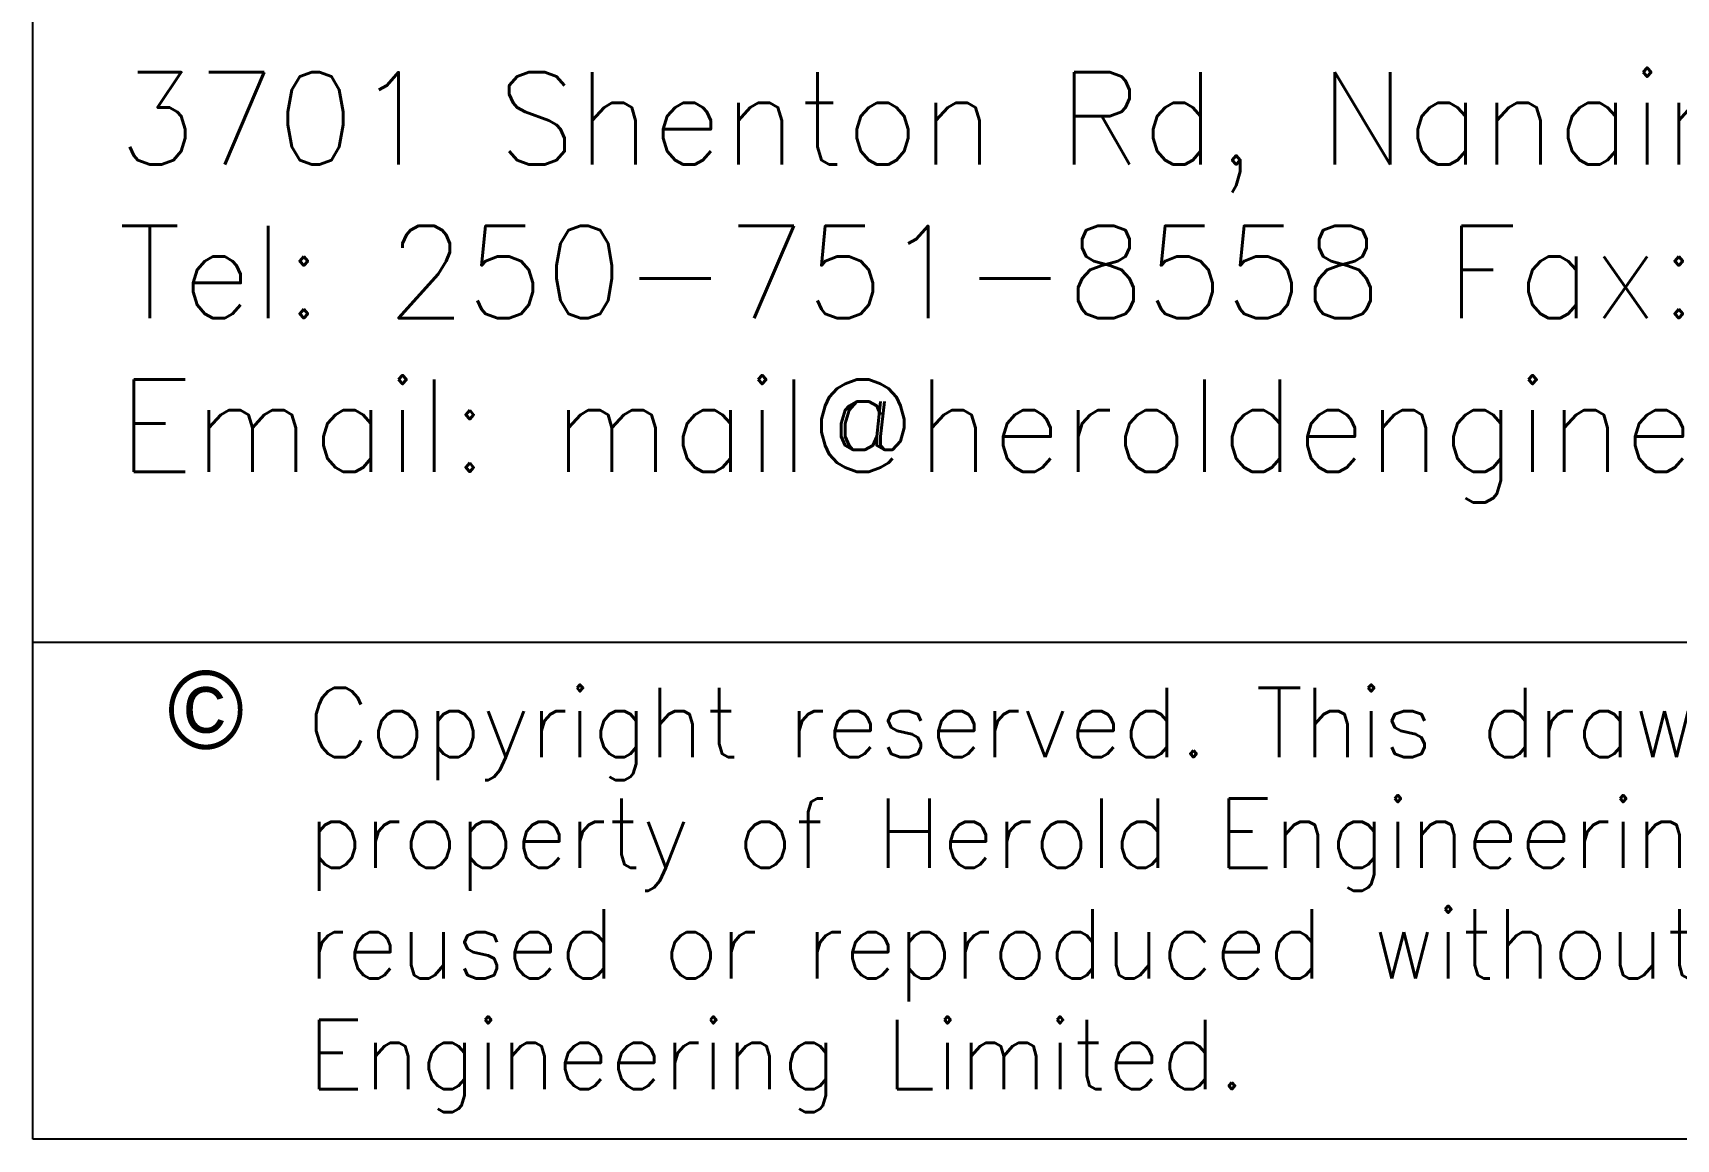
# Model space of a CAD drawing. Extents: x 0 to 37.6, y 0 to 24.
# Drawn here: x 32.5 to 33.893, y 5.547 to 6.484 of the extents above; entities that cross this region are included whole.
import ezdxf

# ---------------------------------------------------------------- set-up
doc = ezdxf.new("R2010")
doc.units = 0
doc.header["$LTSCALE"] = 10
doc.header["$MEASUREMENT"] = 0
doc.layers.add('BDR-18', color=1, linetype='Continuous')
doc.layers.add('BDR-25', color=4, linetype='Continuous')
doc.styles.add('HEL-Logo2', font='romans.shx')

# ---------------------------------------------------------------- blocks, each defined once
blk = doc.blocks.new('copyright')
at = {"layer": 'BDR-25', "insert": (0.1141, -0.041), "char_height": 0.058594, "width": 0.044643, "attachment_point": 1, "style": 'HEL-Logo2'}
blk.add_mtext('{\\fBankGothic Lt BT|b0|i0|c0|p34;\\H1.125x;©} ', dxfattribs=at)
blk = doc.blocks.new('hel_logo_borderless')
at = {"layer": 'BDR-18', "ltscale": 8}
blk.add_line((0, 0.421), (3, 0.421), dxfattribs=at)
at = {"layer": 'Defpoints'}
blk.add_lwpolyline([(0, 0), (0, 1.875), (3, 1.875), (3, 0)], close=True, dxfattribs=at)
blk.add_blockref('copyright', (0, 0.4376))
at = {"layer": 'BDR-25', "insert": (0.0722, 0.7218), "char_height": 0.078125, "width": 2.813008, "attachment_point": 4, "style": 'HEL-Logo2'}
blk.add_mtext('3701 Shenton Rd, Nanaimo, BC V9T 2H1 \\PTel: 250-751-8558 Fax: 250-751-8559 \\PEmail: mail@heroldengineering.com', dxfattribs=at)
at = {"layer": 'BDR-25', "insert": (0.2326, 0.3823), "char_height": 0.0585938, "width": 2.661134, "attachment_point": 1, "line_spacing_factor": 0.96, "style": 'HEL-Logo2'}
blk.add_mtext('Copyright reserved. This drawing remains the exclusive  property of Herold Engineering Limited and may not be  reused or reproduced without written consent of Herold  Engineering Limited.', dxfattribs=at)

msp = doc.modelspace()

# ---------------------------------------------------------------- block references
msp.add_blockref('hel_logo_borderless', (32.5, 5.5469))

doc.saveas('drawing.dxf')
